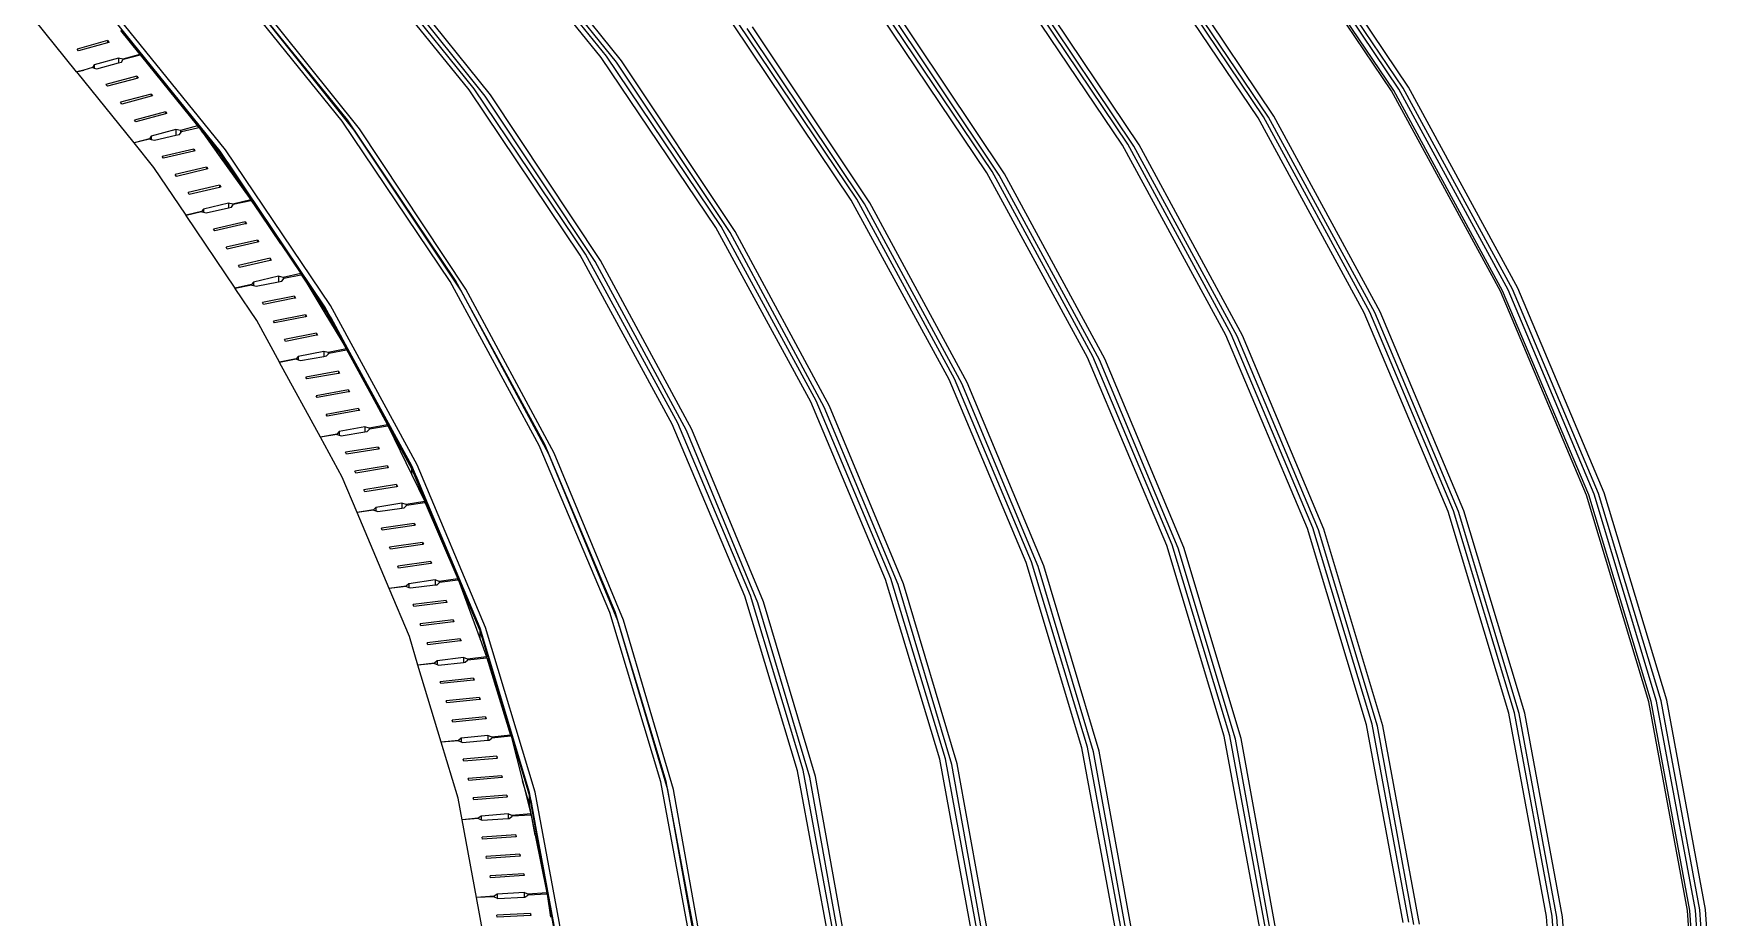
# Model space of a CAD drawing. Header units: centimetres. Extents: x -292707 to 138715, y -53922 to 66277.
# Drawn here: x 96082 to 97574, y -17411 to -16630 of the extents above; entities that cross this region are included whole.
import ezdxf

# ---------------------------------------------------------------- set-up
doc = ezdxf.new("R2010")
doc.units = ezdxf.units.CM
doc.layers.add('A-ALINE-7', color=119, linetype='Continuous')

# ---------------------------------------------------------------- blocks, each defined once
blk = doc.blocks.new('A$Cbf84a4b9')
at = {"layer": 'A-ALINE-7'}
for p, q in [((15339.6, 3853.1), (15221.2, 3999.6)), ((15344.2, 3854.2), (15225.7, 4000.9)), ((16045.2, 3824.9), (15928.5, 3998.3)), ((16048.9, 3825.8), (15932.1, 3999.3)), ((16053.6, 3826.8), (15936.7, 4000.5)), ((15353, 3848.8), (15235.4, 3995.4)), ((15357.5, 3849.9), (15239.8, 3996.7)), ((16038.6, 3823.5), (15922.1, 3996.7)), ((16040.5, 3823.9), (15923.9, 3997.1)), ((15920.6, 3799.6), (15807.1, 3968.3)), ((15925.3, 3800.6), (15811.7, 3969.5)), ((15929.8, 3800.2), (15816.3, 3969.2)), ((15934.5, 3801.2), (15820.9, 3970.3)), ((15222.7, 3824.3), (15107.9, 3966.4)), ((15227.3, 3825.4), (15112.4, 3967.7)), ((15237.1, 3818.7), (15123.3, 3960.9)), ((15241.6, 3819.9), (15127.7, 3962.3)), ((15800.6, 3775.3), (15690.2, 3939.5)), ((15805.4, 3776.3), (15694.8, 3940.7)), ((15810.8, 3774.6), (15700.5, 3939)), ((15815.5, 3775.6), (15705.1, 3940.2)), ((15110.5, 3796.6), (14999.1, 3934.5)), ((15115.1, 3797.8), (15003.5, 3935.8)), ((15121.2, 3788.7), (15011.1, 3926.5)), ((15125.7, 3789.9), (15015.5, 3927.8)), ((15680.7, 3751), (15573.3, 3910.7)), ((15685.5, 3752), (15577.9, 3911.9)), ((15691.7, 3749), (15584.7, 3908.9)), ((15696.4, 3750), (15589.2, 3910.1)), ((15002.7, 3770.1), (14894.6, 3903.9)), ((15007.4, 3771.2), (14899.1, 3905.2)), ((15009.8, 3759.9), (14903.3, 3893.4)), ((14875.6, 3840.2), (14837.7, 3887.2)), ((15560.8, 3726.8), (15456.5, 3881.9)), ((15565.6, 3727.7), (15461.1, 3883.1)), ((15572.6, 3723.5), (15468.8, 3878.8)), ((15577.3, 3724.5), (15473.4, 3880)), ((14903, 3867.9), (14876, 3860.4)), ((14903, 3866), (14877.3, 3858.9)), ((14903, 3867.9), (14904.3, 3866.4)), ((14903, 3867.9), (14903, 3866)), ((14904.3, 3866.4), (14903, 3866)), ((14914.5, 3876.8), (14931.5, 3855.7)), ((14877.3, 3858.9), (14876, 3860.4)), ((14912.6, 3852.4), (14891, 3846.4)), ((14916.6, 3851.6), (14912.6, 3852.4)), ((14912.6, 3852.4), (14912.6, 3848.2)), ((14912.6, 3848.2), (14915.4, 3849)), ((14915.4, 3849), (14916.6, 3850.9)), ((14931.5, 3855.7), (14916.6, 3851.6)), ((14916.6, 3851.6), (14916.6, 3850.9)), ((14916.6, 3850.9), (14916.9, 3851.3)), ((14931.5, 3855.2), (14916.9, 3851.3)), ((14931.9, 3855.3), (14931.5, 3855.7)), ((14931.9, 3855.3), (14931.5, 3855.2)), ((14931.9, 3855.3), (14982.6, 3792.5)), ((15440.9, 3702.5), (15339.6, 3853.1)), ((15445.7, 3703.4), (15344.2, 3854.2)), ((15453.6, 3698), (15353, 3848.8)), ((15458.2, 3699), (15357.5, 3849.9)), ((14875.6, 3840.2), (14881.9, 3841.9)), ((14875.7, 3840.2), (14875.6, 3840.2)), ((14881.9, 3841.9), (14875.7, 3840.2)), ((14926.4, 3777.5), (14875.7, 3840.2)), ((14889.6, 3844), (14881.9, 3841.9)), ((14889.6, 3844), (14881.9, 3841.9)), ((14891, 3846.4), (14889.6, 3844)), ((14889.6, 3844), (14889.6, 3844)), ((14889.6, 3844), (14891, 3843.7)), ((14889.6, 3844), (14889.6, 3844)), ((14891, 3846.4), (14891, 3843.7)), ((14891, 3843.7), (14893.6, 3843.1)), ((14893.6, 3843.1), (14912.6, 3848.2)), ((14928.9, 3836.4), (14901.6, 3829.1)), ((14928.9, 3834.4), (14902.9, 3827.5)), ((14928.9, 3836.4), (14930.1, 3834.8)), ((14928.9, 3836.4), (14928.9, 3834.4)), ((14930.1, 3834.8), (14928.9, 3834.4)), ((14902.9, 3827.5), (14901.6, 3829.1)), ((14941.5, 3820.6), (14914.3, 3813.4)), ((14941.5, 3818.7), (14915.5, 3811.8)), ((14941.5, 3820.6), (14942.7, 3819.1)), ((14941.5, 3820.6), (14941.5, 3818.7)), ((14942.7, 3819.1), (14941.5, 3818.7)), ((15321, 3678.2), (15222.7, 3824.3)), ((15325.8, 3679.1), (15227.3, 3825.4)), ((15334.4, 3672.5), (15237.1, 3818.7)), ((15339.1, 3673.5), (15241.6, 3819.9)), ((16135, 3646.3), (16038.6, 3823.5)), ((16136.9, 3646.6), (16040.5, 3823.9)), ((16141.8, 3647.4), (16045.2, 3824.9)), ((16145.6, 3648.1), (16048.9, 3825.8)), ((16150.4, 3649), (16053.6, 3826.8)), ((14915.5, 3811.8), (14914.3, 3813.4)), ((14954.1, 3804.9), (14926.9, 3797.6)), ((14954.1, 3804.9), (14955.4, 3803.4)), ((14954.1, 3804.9), (14954.1, 3803)), ((14928.1, 3796.1), (14926.9, 3797.6)), ((14954.1, 3803), (14928.1, 3796.1)), ((14963.4, 3789.3), (14941.6, 3783.4)), ((14955.4, 3803.4), (14954.1, 3803)), ((14967.4, 3788.4), (14963.4, 3789.3)), ((14963.4, 3789.3), (14963.4, 3784.2)), ((14982.6, 3792.5), (14967.4, 3788.4)), ((14982.6, 3790.6), (14968.4, 3787.3)), ((14983.9, 3790.9), (14982.6, 3792.5)), ((14983.9, 3790.9), (14982.6, 3790.6)), ((14983.9, 3790.9), (14986.1, 3788.1)), ((15205.9, 3654.8), (15110.5, 3796.6)), ((15210.6, 3655.8), (15115.1, 3797.8)), ((15220, 3648), (15125.7, 3789.9)), ((16014.5, 3627), (15920.6, 3799.6)), ((16019.3, 3627.7), (15925.3, 3800.6)), ((16023.8, 3627.2), (15929.8, 3800.2)), ((16028.6, 3628), (15934.5, 3801.2)), ((14940.1, 3781.1), (14926.4, 3777.5)), ((14926.5, 3777.4), (14926.4, 3777.5)), ((14940.1, 3780.6), (14926.5, 3777.4)), ((14944, 3755.6), (14926.5, 3777.4)), ((14941.6, 3783.4), (14940.1, 3781.1)), ((14940.1, 3781.1), (14940.1, 3780.6)), ((14940.6, 3780.7), (14940.1, 3780.6)), ((14940.6, 3780.7), (14941.6, 3780.5)), ((14941.6, 3783.4), (14941.6, 3780.5)), ((14941.6, 3780.5), (14944.5, 3779.8)), ((14944.5, 3779.8), (14963.4, 3784.2)), ((14963.4, 3784.2), (14966.7, 3785)), ((14966.7, 3785), (14967.4, 3785.9)), ((14967.4, 3788.4), (14967.4, 3785.9)), ((14967.4, 3785.9), (14968.4, 3787.3)), ((15002.7, 3767.6), (14986.1, 3788.1)), ((14986.1, 3788.1), (15002.7, 3764.8)), ((15215.3, 3647), (15121.2, 3788.7)), ((15892.1, 3607.3), (15800.6, 3775.3)), ((15896.9, 3608.1), (15805.4, 3776.3)), ((15902.1, 3606.3), (15810.8, 3774.6)), ((15906.9, 3607.1), (15815.5, 3775.6)), ((14979.2, 3772), (14951.4, 3765.5)), ((14952.6, 3763.9), (14951.4, 3765.5)), ((14979.2, 3770.2), (14952.6, 3763.9)), ((14979.2, 3772), (14980.3, 3770.4)), ((14979.2, 3772), (14979.2, 3770.2)), ((14980.3, 3770.4), (14979.2, 3770.2)), ((15095.3, 3632.4), (15002.7, 3770.1)), ((15002.7, 3764.8), (15002.7, 3767.6)), ((15056.2, 3688.1), (15002.7, 3767.6)), ((15002.7, 3764.8), (15029.6, 3726.9)), ((15100.1, 3633.4), (15007.4, 3771.2)), ((15100.9, 3622.6), (15009.8, 3759.9)), ((14972.5, 3713.4), (14944, 3755.6)), ((14990.6, 3756), (14962.8, 3749.4)), ((14963.9, 3747.8), (14962.8, 3749.4)), ((14990.6, 3754.1), (14963.9, 3747.8)), ((14990.6, 3756), (14991.7, 3754.4)), ((14990.6, 3756), (14990.6, 3754.1)), ((14991.7, 3754.4), (14990.6, 3754.1)), ((15769.7, 3587.6), (15680.7, 3751)), ((15774.5, 3588.4), (15685.5, 3752)), ((15780.3, 3585.4), (15691.7, 3749)), ((15785.1, 3586.2), (15696.4, 3750)), ((15001.9, 3740), (14974.2, 3733.4)), ((14975.3, 3731.8), (14974.2, 3733.4)), ((15001.9, 3738.1), (14975.3, 3731.8)), ((15001.9, 3740), (15003.1, 3738.4)), ((15001.9, 3740), (15001.9, 3738.1)), ((15003.1, 3738.4), (15001.9, 3738.1)), ((14986.1, 3716.6), (14972.5, 3713.4)), ((14986.1, 3716.5), (14972.5, 3713.3)), ((14987.7, 3718.9), (14986.1, 3716.6)), ((14986.1, 3716.6), (14986.1, 3716.5)), ((14986.3, 3716.5), (14986.1, 3716.5)), ((14986.3, 3716.5), (14987.7, 3716.1)), ((15010, 3724.1), (14987.7, 3718.9)), ((14987.7, 3718.9), (14987.7, 3716.1)), ((14987.7, 3716.1), (14990.2, 3715.5)), ((14990.2, 3715.5), (15010, 3720)), ((15013.9, 3723.2), (15010, 3724.1)), ((15010, 3724.1), (15010, 3720)), ((15010, 3720), (15012.5, 3720.6)), ((15012.5, 3720.6), (15013.9, 3722.4)), ((15029.6, 3726.9), (15013.9, 3723.2)), ((15013.9, 3723.2), (15013.9, 3722.4)), ((15013.9, 3722.4), (15014.2, 3722.8)), ((15029.6, 3726.3), (15014.2, 3722.8)), ((15029.6, 3726.3), (15029.6, 3726.9)), ((15030, 3726.4), (15029.6, 3726.3)), ((15030, 3726.4), (15056.2, 3688.1)), ((15647.3, 3567.9), (15560.8, 3726.8)), ((15652.1, 3568.7), (15565.6, 3727.7)), ((15658.5, 3564.6), (15572.6, 3723.5)), ((15663.3, 3565.4), (15577.3, 3724.5)), ((14972.5, 3713.3), (14972.5, 3713.4)), ((15015.9, 3648.8), (14972.5, 3713.3)), ((15024.7, 3707.5), (14996.8, 3701.2)), ((14997.9, 3699.6), (14996.8, 3701.2)), ((15024.7, 3705.7), (14997.9, 3699.6)), ((15024.7, 3707.5), (15025.8, 3705.9)), ((15024.7, 3707.5), (15024.7, 3705.7)), ((15025.8, 3705.9), (15024.7, 3705.7)), ((15524.9, 3548.3), (15440.9, 3702.5)), ((15529.7, 3549.1), (15445.7, 3703.4)), ((15035.7, 3691.4), (15007.8, 3685.1)), ((15008.9, 3683.5), (15007.8, 3685.1)), ((15035.7, 3689.6), (15008.9, 3683.5)), ((15035.7, 3691.4), (15036.8, 3689.8)), ((15035.7, 3691.4), (15035.7, 3689.6)), ((15036.8, 3689.8), (15035.7, 3689.6)), ((15056.2, 3688.1), (15073.8, 3661.9)), ((15536.7, 3543.7), (15453.6, 3698)), ((15541.5, 3544.5), (15458.2, 3699)), ((15046.7, 3675.3), (15018.7, 3669)), ((15046.7, 3673.4), (15019.8, 3667.3)), ((15046.7, 3675.3), (15047.8, 3673.7)), ((15046.7, 3675.3), (15046.7, 3673.4)), ((15047.8, 3673.7), (15046.7, 3673.4)), ((15402.4, 3528.6), (15321, 3678.2)), ((15407.3, 3529.4), (15325.8, 3679.1)), ((15415, 3522.9), (15334.4, 3672.5)), ((15419.8, 3523.7), (15339.1, 3673.5)), ((15019.8, 3667.3), (15018.7, 3669)), ((15054.3, 3659.4), (15032, 3654.3)), ((15058.2, 3658.4), (15054.3, 3659.4)), ((15054.3, 3659.4), (15054.3, 3654.6)), ((15054.3, 3654.6), (15057, 3655.1)), ((15057, 3655.1), (15058.2, 3656.5)), ((15073.8, 3661.9), (15058.2, 3658.4)), ((15058.2, 3658.4), (15058.2, 3656.5)), ((15058.2, 3656.5), (15058.9, 3657.3)), ((15073.8, 3660.3), (15058.9, 3657.3)), ((15074.8, 3660.5), (15073.8, 3661.9)), ((15074.8, 3660.5), (15073.8, 3660.3)), ((15076.6, 3657.7), (15074.8, 3660.5)), ((15076.6, 3657.7), (15095.3, 3626.6)), ((15095.3, 3630), (15076.6, 3657.7)), ((15284.8, 3509.7), (15205.9, 3654.8)), ((15289.7, 3510.5), (15210.6, 3655.8)), ((15030.3, 3652), (15015.9, 3648.8)), ((15030.3, 3651.6), (15015.9, 3648.7)), ((15015.9, 3648.7), (15015.9, 3648.8)), ((15035.1, 3620.2), (15015.9, 3648.7)), ((15032, 3654.3), (15030.3, 3652)), ((15030.3, 3652), (15030.3, 3651.6)), ((15030.5, 3651.6), (15030.3, 3651.6)), ((15030.5, 3651.6), (15032, 3651.2)), ((15032, 3654.3), (15032, 3651.2)), ((15032, 3651.2), (15034.4, 3650.6)), ((15034.4, 3650.6), (15054.3, 3654.6)), ((15068.2, 3641.8), (15039.9, 3636.1)), ((15068.2, 3639.9), (15040.8, 3634.5)), ((15068.2, 3641.8), (15069.2, 3640.1)), ((15068.2, 3641.8), (15068.2, 3639.9)), ((15069.2, 3640.1), (15068.2, 3639.9)), ((15293.2, 3502.1), (15215.3, 3647)), ((15297.9, 3502.9), (15220, 3648)), ((16211, 3465.8), (16135, 3646.3)), ((16213, 3466.1), (16136.9, 3646.6)), ((16217.9, 3466.6), (16141.8, 3647.4)), ((16221.7, 3467.2), (16145.6, 3648.1)), ((16226.6, 3467.9), (16150.4, 3649)), ((15040.8, 3634.5), (15039.9, 3636.1)), ((15078, 3625.4), (15049.7, 3619.7)), ((15078, 3625.4), (15079, 3623.8)), ((15078, 3625.4), (15078, 3623.6)), ((15172, 3491.6), (15095.3, 3632.4)), ((15172, 3489.1), (15095.3, 3630)), ((15095.3, 3626.6), (15095.3, 3630)), ((15095.3, 3626.6), (15114.2, 3595.1)), ((15176.9, 3492.4), (15100.1, 3633.4)), ((16088.6, 3451.1), (16014.5, 3627)), ((16093.5, 3451.7), (16019.3, 3627.7)), ((16097.8, 3451.1), (16023.8, 3627.2)), ((16102.7, 3451.7), (16028.6, 3628)), ((15055.2, 3583.3), (15035.1, 3620.2)), ((15050.7, 3618.1), (15049.7, 3619.7)), ((15078, 3623.6), (15050.7, 3618.1)), ((15079, 3623.8), (15078, 3623.6)), ((15176.1, 3482.1), (15100.9, 3622.6)), ((15087.8, 3609), (15059.5, 3603.4)), ((15060.5, 3601.7), (15059.5, 3603.4)), ((15087.8, 3607.2), (15060.5, 3601.7)), ((15087.8, 3609), (15088.8, 3607.4)), ((15087.8, 3609), (15087.8, 3607.2)), ((15088.8, 3607.4), (15087.8, 3607.2)), ((15114.2, 3595.1), (15098.1, 3591.8)), ((15114.2, 3593.9), (15114.2, 3595.1)), ((15964.2, 3436.1), (15892.1, 3607.3)), ((15969.1, 3436.7), (15896.9, 3608.1)), ((15973.9, 3434.9), (15902.1, 3606.3)), ((15978.8, 3435.6), (15906.9, 3607.1)), ((15069.8, 3586.2), (15055.2, 3583.3)), ((15069.8, 3585.9), (15055.2, 3583.2)), ((15055.2, 3583.2), (15055.2, 3583.3)), ((15091.2, 3517.1), (15055.2, 3583.2)), ((15071.6, 3588.4), (15069.8, 3586.2)), ((15069.8, 3586.2), (15069.8, 3585.9)), ((15070, 3585.9), (15069.8, 3585.9)), ((15070, 3585.9), (15071.6, 3585.4)), ((15094.3, 3592.9), (15071.6, 3588.4)), ((15071.6, 3588.4), (15071.6, 3585.4)), ((15071.6, 3585.4), (15073.7, 3584.8)), ((15073.7, 3584.8), (15094.3, 3588.5)), ((15098.1, 3591.8), (15094.3, 3592.9)), ((15094.3, 3592.9), (15094.3, 3588.5)), ((15094.3, 3588.5), (15096.6, 3588.9)), ((15096.6, 3588.9), (15098.1, 3590.6)), ((15098.1, 3591.8), (15098.1, 3590.6)), ((15098.1, 3590.6), (15098.6, 3591.1)), ((15114.2, 3593.9), (15098.6, 3591.1)), ((15114.8, 3594), (15114.2, 3593.9)), ((15114.8, 3594), (15150.6, 3527.8)), ((15839.8, 3421.2), (15769.7, 3587.6)), ((15844.7, 3421.8), (15774.5, 3588.4)), ((15850, 3418.8), (15780.3, 3585.4)), ((15854.9, 3419.4), (15785.1, 3586.2)), ((15107.1, 3575.3), (15078.4, 3570.2)), ((15079.3, 3568.5), (15078.4, 3570.2)), ((15107.1, 3573.5), (15079.3, 3568.5)), ((15107.1, 3575.3), (15108, 3573.7)), ((15107.1, 3575.3), (15107.1, 3573.5)), ((15108, 3573.7), (15107.1, 3573.5)), ((15715.4, 3406.2), (15647.3, 3567.9)), ((15720.3, 3406.8), (15652.1, 3568.7)), ((15731, 3403.3), (15663.3, 3565.4)), ((15116, 3558.8), (15087.4, 3553.7)), ((15088.3, 3552), (15087.4, 3553.7)), ((15116, 3557), (15088.3, 3552)), ((15116, 3558.8), (15116.9, 3557.2)), ((15116, 3558.8), (15116, 3557)), ((15116.9, 3557.2), (15116, 3557)), ((15726.1, 3402.7), (15658.5, 3564.6)), ((15125, 3542.3), (15096.3, 3537.1)), ((15097.2, 3535.5), (15096.3, 3537.1)), ((15125, 3540.5), (15097.2, 3535.5)), ((15125, 3542.3), (15125.9, 3540.6)), ((15125, 3542.3), (15125, 3540.5)), ((15125.9, 3540.6), (15125, 3540.5)), ((15591, 3391.2), (15524.9, 3548.3)), ((15595.9, 3391.8), (15529.7, 3549.1)), ((15602.2, 3386.6), (15536.7, 3543.7)), ((15607.1, 3387.2), (15541.5, 3544.5)), ((15107.7, 3521.9), (15105.7, 3519.8)), ((15130.6, 3526.1), (15107.7, 3521.9)), ((15107.7, 3521.9), (15107.7, 3518.9)), ((15109.5, 3518.3), (15130.6, 3521.7)), ((15134.3, 3524.9), (15130.6, 3526.1)), ((15130.6, 3526.1), (15130.6, 3521.7)), ((15130.6, 3521.7), (15132.7, 3522)), ((15132.7, 3522), (15134.3, 3523.8)), ((15150.6, 3527.8), (15134.3, 3524.9)), ((15134.3, 3524.9), (15134.3, 3523.8)), ((15134.3, 3523.8), (15134.7, 3524.2)), ((15150.6, 3526.7), (15134.7, 3524.2)), ((15150.6, 3526.7), (15150.6, 3527.8)), ((15151.1, 3526.8), (15150.6, 3526.7)), ((15151.1, 3526.8), (15172, 3483.8)), ((15466.6, 3376.3), (15402.4, 3528.6)), ((15471.5, 3376.9), (15407.3, 3529.4)), ((15478.2, 3370.5), (15415, 3522.9)), ((15483.1, 3371.2), (15419.8, 3523.7)), ((15105.7, 3519.8), (15091.2, 3517.1)), ((15105.7, 3519.5), (15091.2, 3517.1)), ((15110.5, 3481.7), (15091.2, 3517.1)), ((15091.2, 3517.1), (15091.2, 3517.1)), ((15105.7, 3519.8), (15105.7, 3519.5)), ((15105.8, 3519.5), (15105.7, 3519.5)), ((15105.8, 3519.5), (15107.7, 3518.9)), ((15107.7, 3518.9), (15109.5, 3518.3)), ((15142.4, 3508.3), (15113.5, 3503.6)), ((15142.4, 3506.5), (15114.4, 3502)), ((15142.4, 3508.3), (15143.2, 3506.6)), ((15142.4, 3508.3), (15142.4, 3506.5)), ((15143.2, 3506.6), (15142.4, 3506.5)), ((15347.1, 3361.9), (15284.8, 3509.7)), ((15352, 3362.5), (15289.7, 3510.5)), ((15114.4, 3502), (15113.5, 3503.6)), ((15150.5, 3491.6), (15121.6, 3487)), ((15150.5, 3491.6), (15151.3, 3490)), ((15150.5, 3491.6), (15150.5, 3489.8)), ((15232.4, 3348.1), (15172, 3491.6)), ((15237.4, 3348.7), (15176.9, 3492.4)), ((15354.3, 3354.5), (15293.2, 3502.1)), ((15359.2, 3355.1), (15297.9, 3502.9)), ((15123.7, 3450.4), (15110.5, 3481.7)), ((15122.5, 3485.3), (15121.6, 3487)), ((15150.5, 3489.8), (15122.5, 3485.3)), ((15151.3, 3490), (15150.5, 3489.8)), ((15232.4, 3345.6), (15172, 3489.1)), ((15172, 3483.8), (15172, 3489.1)), ((15172, 3483.8), (15183.5, 3460.1)), ((15235.2, 3339.1), (15176.1, 3482.1)), ((15158.6, 3475), (15129.7, 3470.3)), ((15130.6, 3468.6), (15129.7, 3470.3)), ((15158.6, 3473.2), (15130.6, 3468.6)), ((15158.6, 3475), (15159.4, 3473.3)), ((15158.6, 3475), (15158.6, 3473.2)), ((15159.4, 3473.3), (15158.6, 3473.2)), ((16266.2, 3282.8), (16211, 3465.8)), ((16268.2, 3283), (16213, 3466.1)), ((16273.1, 3283.4), (16217.9, 3466.6)), ((16277.1, 3283.8), (16221.7, 3467.2)), ((16282, 3284.2), (16226.6, 3467.9)), ((15138.2, 3452.8), (15123.7, 3450.4)), ((15138.2, 3452.5), (15123.7, 3450.4)), ((15152, 3383.1), (15123.7, 3450.4)), ((15123.7, 3450.4), (15123.7, 3450.4)), ((15140.3, 3454.9), (15138.2, 3452.8)), ((15138.2, 3452.8), (15138.2, 3452.5)), ((15138.4, 3452.5), (15138.2, 3452.5)), ((15138.4, 3452.5), (15140.3, 3451.8)), ((15163.4, 3458.6), (15140.3, 3454.9)), ((15140.3, 3454.9), (15140.3, 3451.8)), ((15140.3, 3451.8), (15142, 3451.2)), ((15142, 3451.2), (15163.4, 3454.3)), ((15167.1, 3457.4), (15163.4, 3458.6)), ((15163.4, 3458.6), (15163.4, 3454.3)), ((15163.4, 3454.3), (15165.3, 3454.5)), ((15165.3, 3454.5), (15167.1, 3456.3)), ((15183.5, 3460.1), (15167.1, 3457.4)), ((15167.1, 3457.4), (15167.1, 3456.3)), ((15167.1, 3456.3), (15167.5, 3456.6)), ((15183.5, 3458.9), (15167.5, 3456.6)), ((15183.5, 3458.9), (15183.5, 3460.1)), ((15184, 3459), (15183.5, 3458.9)), ((15184, 3459), (15212.8, 3391.7)), ((16142.3, 3272.8), (16088.6, 3451.1)), ((16147.3, 3273.2), (16093.5, 3451.7)), ((16151.6, 3272.5), (16097.8, 3451.1)), ((16156.5, 3272.9), (16102.7, 3451.7)), ((15174.3, 3440.7), (15145.2, 3436.5)), ((15145.9, 3434.8), (15145.2, 3436.5)), ((15174.3, 3438.9), (15145.9, 3434.8)), ((15174.3, 3440.7), (15175.1, 3439)), ((15174.3, 3440.7), (15174.3, 3438.9)), ((15175.1, 3439), (15174.3, 3438.9)), ((16016.5, 3262.6), (15964.2, 3436.1)), ((16021.5, 3263), (15969.1, 3436.7)), ((16026.1, 3261.2), (15973.9, 3434.9)), ((16031, 3261.6), (15978.8, 3435.6)), ((15181.6, 3423.9), (15152.4, 3419.7)), ((15153.2, 3418), (15152.4, 3419.7)), ((15181.6, 3422.1), (15153.2, 3418)), ((15181.6, 3423.9), (15182.3, 3422.2)), ((15181.6, 3423.9), (15181.6, 3422.1)), ((15182.3, 3422.2), (15181.6, 3422.1)), ((15890.7, 3252.4), (15839.8, 3421.2)), ((15895.6, 3252.8), (15844.7, 3421.8)), ((15900.6, 3249.9), (15850, 3418.8)), ((15905.5, 3250.3), (15854.9, 3419.4)), ((15188.8, 3407), (15159.6, 3402.9)), ((15160.4, 3401.2), (15159.6, 3402.9)), ((15188.8, 3405.3), (15160.4, 3401.2)), ((15188.8, 3407), (15189.5, 3405.4)), ((15188.8, 3407), (15188.8, 3405.3)), ((15189.5, 3405.4), (15188.8, 3405.3)), ((15764.8, 3242.2), (15715.4, 3406.2)), ((15769.8, 3242.6), (15720.3, 3406.8)), ((15775.1, 3238.6), (15726.1, 3402.7)), ((15780, 3239.1), (15731, 3403.3)), ((15169.4, 3387.3), (15167.2, 3385.2)), ((15192.7, 3390.7), (15169.4, 3387.3)), ((15169.4, 3387.3), (15169.4, 3384.1)), ((15170.9, 3383.6), (15192.7, 3386.2)), ((15196.3, 3389.4), (15192.7, 3390.7)), ((15192.7, 3390.7), (15192.7, 3386.2)), ((15192.7, 3386.2), (15194.4, 3386.4)), ((15194.4, 3386.4), (15196.3, 3388.1)), ((15212.8, 3391.7), (15196.3, 3389.4)), ((15196.3, 3389.4), (15196.3, 3388.1)), ((15196.3, 3388.1), (15196.7, 3388.5)), ((15212.8, 3390.4), (15196.7, 3388.5)), ((15212.8, 3390.4), (15212.8, 3391.7)), ((15213.3, 3390.5), (15212.8, 3390.4)), ((15213.3, 3390.5), (15232.4, 3338.3)), ((15639, 3232), (15591, 3391.2)), ((15644, 3232.4), (15595.9, 3391.8)), ((15649.6, 3227.4), (15602.2, 3386.6)), ((15654.5, 3227.8), (15607.1, 3387.2)), ((15167.2, 3385.2), (15152, 3383.1)), ((15167.2, 3384.9), (15152, 3383)), ((15152, 3383), (15152, 3383.1)), ((15169.9, 3340.6), (15152, 3383)), ((15167.2, 3385.2), (15167.2, 3384.9)), ((15167.3, 3384.9), (15167.2, 3384.9)), ((15167.3, 3384.9), (15169.4, 3384.1)), ((15169.4, 3384.1), (15170.9, 3383.6)), ((15202.6, 3372.4), (15173.2, 3368.8)), ((15202.6, 3372.4), (15203.2, 3370.7)), ((15202.6, 3372.4), (15202.6, 3370.6)), ((15513.2, 3221.8), (15466.6, 3376.3)), ((15518.1, 3222.2), (15471.5, 3376.9)), ((15173.8, 3367.1), (15173.2, 3368.8)), ((15202.6, 3370.6), (15173.8, 3367.1)), ((15203.2, 3370.7), (15202.6, 3370.6)), ((15392.3, 3212), (15347.1, 3361.9)), ((15397.2, 3212.4), (15352, 3362.5)), ((15524, 3216.1), (15478.2, 3370.5)), ((15529, 3216.6), (15483.1, 3371.2)), ((15208.8, 3355.4), (15179.4, 3351.8)), ((15180, 3350.1), (15179.4, 3351.8)), ((15208.8, 3353.6), (15180, 3350.1)), ((15208.8, 3355.4), (15209.4, 3353.7)), ((15208.8, 3355.4), (15208.8, 3353.6)), ((15209.4, 3353.7), (15208.8, 3353.6)), ((15276.2, 3202.6), (15232.4, 3348.1)), ((15276.2, 3200.2), (15232.4, 3345.6)), ((15232.4, 3338.3), (15232.4, 3345.6)), ((15281.3, 3203), (15237.4, 3348.7)), ((15398.5, 3204.9), (15354.3, 3354.5)), ((15403.5, 3205.3), (15359.2, 3355.1)), ((15177.5, 3315.3), (15169.9, 3340.6)), ((15214.9, 3338.5), (15185.6, 3334.9)), ((15186.2, 3333.2), (15185.6, 3334.9)), ((15214.9, 3336.7), (15186.2, 3333.2)), ((15214.9, 3338.5), (15215.6, 3336.8)), ((15214.9, 3338.5), (15214.9, 3336.7)), ((15215.6, 3336.8), (15214.9, 3336.7)), ((15232.4, 3338.3), (15238.1, 3322.7)), ((15277.9, 3194.1), (15235.2, 3339.1)), ((15192.1, 3317.1), (15177.5, 3315.3)), ((15192.1, 3316.8), (15177.5, 3315.3)), ((15177.5, 3315.3), (15177.5, 3315.3)), ((15198.1, 3247), (15177.5, 3315.3)), ((15194.4, 3319.1), (15192.1, 3317.1)), ((15192.1, 3317.1), (15192.1, 3316.8)), ((15192.2, 3316.8), (15192.1, 3316.8)), ((15192.2, 3316.8), (15194.4, 3315.9)), ((15217.9, 3322), (15194.4, 3319.1)), ((15194.4, 3319.1), (15194.4, 3315.9)), ((15194.4, 3315.9), (15195.7, 3315.4)), ((15195.7, 3315.4), (15217.9, 3317.7)), ((15221.4, 3320.7), (15217.9, 3322)), ((15217.9, 3322), (15217.9, 3317.7)), ((15217.9, 3317.7), (15219.3, 3317.8)), ((15219.3, 3317.8), (15221.4, 3319.6)), ((15238.1, 3322.7), (15221.4, 3320.7)), ((15221.4, 3320.7), (15221.4, 3319.6)), ((15221.4, 3319.6), (15221.7, 3319.8)), ((15238.1, 3321.5), (15221.7, 3319.8)), ((15238.1, 3321.5), (15238.1, 3322.7)), ((15238.4, 3321.6), (15238.1, 3321.5)), ((15238.4, 3321.6), (15259.5, 3253.4)), ((15226.7, 3303.7), (15197.2, 3300.6)), ((15197.7, 3298.9), (15197.2, 3300.6)), ((15226.7, 3301.9), (15197.7, 3298.9)), ((15226.7, 3303.7), (15227.2, 3301.9)), ((15226.7, 3303.7), (15226.7, 3301.9)), ((15227.2, 3301.9), (15226.7, 3301.9)), ((15232, 3286.6), (15202.5, 3283.6)), ((15203, 3281.8), (15202.5, 3283.6)), ((15232, 3284.8), (15203, 3281.8)), ((15232, 3286.6), (15232.5, 3284.9)), ((15232, 3286.6), (15232, 3284.8)), ((15232.5, 3284.9), (15232, 3284.8)), ((16300.4, 3098.1), (16266.2, 3282.8)), ((16302.4, 3098.2), (16268.2, 3283)), ((16307.4, 3098.4), (16273.1, 3283.4)), ((16311.3, 3098.7), (16277.1, 3283.8)), ((16316.3, 3098.9), (16282, 3284.2)), ((15237.3, 3269.5), (15207.7, 3266.5)), ((15237.3, 3267.8), (15208.3, 3264.8)), ((15237.3, 3269.5), (15237.8, 3267.8)), ((15237.3, 3269.5), (15237.3, 3267.8)), ((15237.8, 3267.8), (15237.3, 3267.8)), ((16175.6, 3092.8), (16142.3, 3272.8)), ((16180.6, 3093), (16147.3, 3273.2)), ((16184.8, 3092.2), (16151.6, 3272.5)), ((16189.8, 3092.5), (16156.5, 3272.9)), ((15208.3, 3264.8), (15207.7, 3266.5)), ((15239.3, 3253), (15215.7, 3250.6)), ((15242.8, 3251.6), (15239.3, 3253)), ((15239.3, 3253), (15239.3, 3248.8)), ((15259.5, 3253.4), (15242.8, 3251.6)), ((15259.5, 3252.3), (15243, 3250.8)), ((15259.5, 3252.3), (15259.5, 3253.4)), ((15259.9, 3252.3), (15259.5, 3252.3)), ((15259.9, 3252.3), (15270, 3212.8)), ((15922.2, 3082.1), (15890.7, 3252.4)), ((15927.2, 3082.3), (15895.6, 3252.8)), ((16048.9, 3087.4), (16016.5, 3262.6)), ((16053.9, 3087.7), (16021.5, 3263)), ((16058.3, 3085.8), (16026.1, 3261.2)), ((16063.3, 3086.1), (16031, 3261.6)), ((15213.3, 3248.6), (15198.1, 3247)), ((15213.3, 3248.3), (15198.1, 3247)), ((15213.1, 3197.5), (15198.1, 3247)), ((15198.1, 3247), (15198.1, 3247)), ((15215.7, 3250.6), (15213.3, 3248.6)), ((15213.3, 3248.6), (15213.3, 3248.3)), ((15213.4, 3248.3), (15213.3, 3248.3)), ((15213.4, 3248.3), (15215.7, 3247.3)), ((15215.7, 3250.6), (15215.7, 3247.3)), ((15215.7, 3247.3), (15216.8, 3246.8)), ((15216.8, 3246.8), (15239.3, 3248.8)), ((15239.3, 3248.8), (15240.5, 3248.9)), ((15240.5, 3248.9), (15242.8, 3250.7)), ((15242.8, 3251.6), (15242.8, 3250.7)), ((15242.8, 3250.7), (15243, 3250.8)), ((15795.5, 3076.7), (15764.8, 3242.2)), ((15800.4, 3076.9), (15769.8, 3242.6)), ((15805.2, 3073), (15775.1, 3238.6)), ((15810.2, 3073.3), (15780, 3239.1)), ((15931.7, 3079.4), (15900.6, 3249.9)), ((15936.7, 3079.7), (15905.5, 3250.3)), ((15247.2, 3234.6), (15217.5, 3232)), ((15218, 3230.3), (15217.5, 3232)), ((15247.2, 3232.8), (15218, 3230.3)), ((15247.2, 3234.6), (15247.7, 3232.9)), ((15247.2, 3234.6), (15247.2, 3232.8)), ((15247.7, 3232.9), (15247.2, 3232.8)), ((15547, 3066.1), (15518.1, 3222.2)), ((15668.7, 3071.3), (15639, 3232)), ((15673.7, 3071.5), (15644, 3232.4)), ((15678.7, 3066.7), (15649.6, 3227.4)), ((15683.7, 3066.9), (15654.5, 3227.8)), ((15251.6, 3217.4), (15221.9, 3214.9)), ((15222.4, 3213.2), (15221.9, 3214.9)), ((15251.6, 3215.7), (15222.4, 3213.2)), ((15251.6, 3217.4), (15252, 3215.7)), ((15251.6, 3217.4), (15251.6, 3215.7)), ((15252, 3215.7), (15251.6, 3215.7)), ((15276.2, 3192), (15270, 3212.8)), ((15270, 3212.8), (15277.4, 3183.7)), ((15420.3, 3060.8), (15392.3, 3212)), ((15425.3, 3061), (15397.2, 3212.4)), ((15542, 3065.9), (15513.2, 3221.8)), ((15552.1, 3060.3), (15524, 3216.1)), ((15557.1, 3060.6), (15529, 3216.6)), ((15216.6, 3178.5), (15213.1, 3197.5)), ((15256, 3200.3), (15226.3, 3197.8)), ((15226.8, 3196.1), (15226.3, 3197.8)), ((15256, 3198.5), (15226.8, 3196.1)), ((15256, 3200.3), (15256.4, 3198.6)), ((15256, 3200.3), (15256, 3198.5)), ((15256.4, 3198.6), (15256, 3198.5)), ((15303.4, 3055.8), (15276.2, 3202.6)), ((15303.4, 3053.4), (15276.2, 3200.2)), ((15276.2, 3192), (15276.2, 3200.2)), ((15304, 3047.9), (15277.9, 3194.1)), ((15308.5, 3056), (15281.3, 3203)), ((15425.6, 3054), (15398.5, 3204.9)), ((15430.6, 3054.2), (15403.5, 3205.3)), ((15230.9, 3179.8), (15216.6, 3178.5)), ((15230.9, 3179.5), (15216.6, 3178.5)), ((15229.3, 3109.6), (15216.6, 3178.5)), ((15216.6, 3178.5), (15216.6, 3178.5)), ((15233.5, 3181.7), (15230.9, 3179.8)), ((15230.9, 3179.8), (15230.9, 3179.5)), ((15231, 3179.5), (15230.9, 3179.5)), ((15231, 3179.5), (15233.5, 3178.4)), ((15257.2, 3183.8), (15233.5, 3181.7)), ((15233.5, 3181.7), (15233.5, 3178.4)), ((15233.5, 3178.4), (15234.3, 3178)), ((15234.3, 3178), (15257.2, 3179.5)), ((15260.6, 3182.3), (15257.2, 3183.8)), ((15257.2, 3183.8), (15257.2, 3179.5)), ((15257.2, 3179.5), (15258.2, 3179.6)), ((15258.2, 3179.6), (15260.6, 3181.3)), ((15277.4, 3183.7), (15260.6, 3182.3)), ((15260.6, 3182.3), (15260.6, 3181.3)), ((15260.6, 3181.3), (15260.8, 3181.5)), ((15277.4, 3182.6), (15260.8, 3181.5)), ((15281.3, 3164.8), (15276.2, 3192)), ((15277.4, 3182.6), (15277.4, 3183.7)), ((15277.7, 3182.6), (15277.4, 3182.6)), ((15277.7, 3182.6), (15281.3, 3164.8)), ((15264.1, 3165.1), (15234.3, 3163.1)), ((15234.6, 3161.4), (15234.3, 3163.1)), ((15264.1, 3163.4), (15234.6, 3161.4)), ((15264.1, 3165.1), (15264.4, 3163.4)), ((15264.1, 3165.1), (15264.1, 3163.4)), ((15264.4, 3163.4), (15264.1, 3163.4)), ((15281.3, 3164.8), (15291.6, 3113.8)), ((15267.6, 3147.9), (15237.8, 3145.9)), ((15267.6, 3147.9), (15267.9, 3146.2)), ((15267.6, 3147.9), (15267.6, 3146.2)), ((15238.1, 3144.2), (15237.8, 3145.9)), ((15267.6, 3146.2), (15238.1, 3144.2)), ((15267.9, 3146.2), (15267.6, 3146.2)), ((15271.1, 3130.7), (15241.3, 3128.7)), ((15241.6, 3127), (15241.3, 3128.7)), ((15271.1, 3129), (15241.6, 3127)), ((15271.1, 3130.7), (15271.4, 3129)), ((15271.1, 3130.7), (15271.1, 3129)), ((15271.4, 3129), (15271.1, 3129)), ((15244.9, 3110.7), (15229.3, 3109.6)), ((15244.9, 3110.3), (15229.3, 3109.6)), ((15239.8, 3053.1), (15229.3, 3109.6)), ((15229.3, 3109.6), (15229.3, 3109.6)), ((15247.5, 3112.6), (15244.9, 3110.7)), ((15244.9, 3110.7), (15244.9, 3110.3)), ((15245, 3110.3), (15244.9, 3110.3)), ((15245, 3110.3), (15247.5, 3109.1)), ((15271.4, 3114.2), (15247.5, 3112.6)), ((15247.5, 3112.6), (15247.5, 3109.1)), ((15247.5, 3109.1), (15248.2, 3108.7)), ((15248.2, 3108.7), (15271.4, 3109.9)), ((15274.7, 3112.7), (15271.4, 3114.2)), ((15271.4, 3114.2), (15271.4, 3109.9)), ((15271.4, 3109.9), (15272.1, 3109.9)), ((15272.1, 3109.9), (15274.7, 3111.6)), ((15291.6, 3113.8), (15274.7, 3112.7)), ((15274.7, 3112.7), (15274.7, 3111.6)), ((15274.7, 3111.6), (15274.9, 3111.8)), ((15291.6, 3112.6), (15274.9, 3111.8)), ((15291.6, 3112.6), (15291.6, 3113.8)), ((15291.8, 3112.6), (15291.6, 3112.6)), ((15291.8, 3112.6), (15294.7, 3092.2)), ((15277.2, 3095.4), (15247.3, 3093.9)), ((15247.6, 3092.2), (15247.3, 3093.9)), ((15277.2, 3093.6), (15247.6, 3092.2)), ((15277.2, 3095.4), (15277.4, 3093.6)), ((15277.2, 3095.4), (15277.2, 3093.6)), ((15277.4, 3093.6), (15277.2, 3093.6)), ((16188.3, 2912), (16175.6, 3092.8)), ((16193.3, 2912), (16180.6, 3093)), ((16197.4, 2911.1), (16184.8, 3092.2)), ((16202.4, 2911.2), (16189.8, 3092.5)), ((16313.4, 2912.5), (16300.4, 3098.1)), ((16315.4, 2912.5), (16302.4, 3098.2)), ((16320.4, 2912.5), (16307.4, 3098.4)), ((16324.4, 2912.6), (16311.3, 3098.7)), ((16329.4, 2912.7), (16316.3, 3098.9))]:
    blk.add_line(p, q, dxfattribs=at)

msp = doc.modelspace()

# ---------------------------------------------------------------- block references
at = {"ltscale": 5}
msp.add_blockref('A$Cbf84a4b9', (81244.2, -20503.6), dxfattribs=at)

doc.saveas('drawing.dxf')
